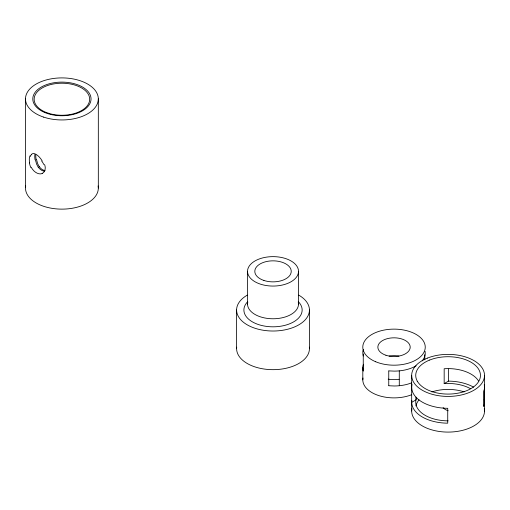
<?xml version="1.0" encoding="UTF-8"?>
<svg xmlns="http://www.w3.org/2000/svg" width="510" height="510" viewBox="0 0 510 510"><rect width="100%" height="100%" fill="white"/><g stroke="black" fill="none" stroke-linecap="round" stroke-linejoin="round"><path stroke-width="0.76" d="M362.808 379.861L362.808 367.78A31.218 18.022 0 0 1 363.477 364.236M411.678 410.983L411.678 375.309M484.5 375.487L484.5 411.162M362.808 367.78L363.216 370.891M484.245 389.78L483.729 391.591L483.729 406.457L484.245 404.647L484.245 389.78A36.408 21.018 0 0 0 484.226 384.706M412.016 384.451L411.94 384.795A36.408 21.018 0 0 0 413.502 393.854L414.624 395.569A36.408 21.018 0 0 0 433.755 406.61L436.726 407.26A36.408 21.018 0 0 0 447.729 408.312L447.729 423.172A36.408 21.018 0 0 1 436.726 422.127L433.755 421.477A36.408 21.018 0 0 1 414.624 410.429L413.502 408.714A36.408 21.018 0 0 1 411.819 400.325M416.721 397.564L416.632 397.762A32.366 18.685 0 0 0 416.364 405.852L417.046 407.433A32.366 18.685 0 0 0 438.951 420.081L441.685 420.469A32.366 18.685 0 0 0 448.131 420.839M417.199 381.722L417.416 381.333M411.685 402.364L415.962 399.891L415.962 397.105M478.527 380.938A32.366 18.685 0 0 0 457.234 369.367L454.493 368.972A32.366 18.685 0 0 0 444.172 368.743L444.172 383.609L448.456 381.136A36.408 21.018 0 0 1 459.459 382.181L462.43 382.831A36.408 21.018 0 0 1 473.586 387.147M399.285 370.872L399.285 385.732M388.964 370.891L394.351 371.127A31.218 18.022 0 0 0 416.103 365.848M388.926 385.751L394.351 385.993A31.218 18.022 0 0 0 411.666 382.838M448.169 410.786L446.499 410.104A14.452 8.345 0 0 1 444.624 409.02L443.12 407.719M38.263 167.337L36.586 164.08L35.458 159.942M39.238 166.77L37.587 163.506L36.49 159.35M363.216 356.025L362.808 352.914A31.218 18.022 0 0 1 363.477 349.375M425.091 351.313L425.244 353.22A31.218 18.022 0 0 1 422.216 360.85M448.456 369.055L448.456 381.136M424.798 354.705L424.798 359.862M388.754 370.872L388.754 385.732M363.254 350.058L363.254 351.626M363.254 353.972L363.254 371.012M309.43 309.997L309.43 348.642M298.509 271.352A25.487 14.713 0 0 1 260.278 284.095A25.487 14.713 0 0 1 260.278 258.608A25.487 14.713 0 0 1 298.509 271.352L298.509 304.049M247.535 271.352L247.535 304.049M236.614 309.997L236.614 348.642M98.322 98.851L98.322 188.037M25.513 98.436L25.513 187.623M411.717 394.708A31.218 18.022 0 0 1 378.082 395.358A31.218 18.022 0 0 1 362.973 377.999M389.117 356.088A16.18 9.346 0 0 1 398.935 356.088M399.062 379.274A20.228 11.679 0 0 1 388.18 379.147M484.226 399.572A36.408 21.018 0 0 1 484.245 404.647M444.172 383.609A32.366 18.685 0 0 1 454.493 383.839L457.234 384.228A32.366 18.685 0 0 1 470.494 388.671M415.943 405.934A32.366 18.685 0 0 1 419.035 399.865M431.906 391.916A32.366 18.685 0 0 1 464.145 391.878M484.264 408.695A36.408 21.018 0 0 1 448.041 432.091A36.408 21.018 0 0 1 411.927 408.637M298.248 301.958A25.487 14.713 0 0 1 273.022 318.769A25.487 14.713 0 0 1 247.796 301.958M309.34 347.144A36.408 21.018 0 0 1 273.022 369.667A36.408 21.018 0 0 1 236.704 347.144M298.764 295.131A36.408 21.018 0 0 1 298.764 324.864A36.408 21.018 0 0 1 247.273 324.864A36.408 21.018 0 0 1 247.273 295.131M298.586 301.939A29.127 16.817 0 0 1 273.022 326.814A29.127 16.817 0 0 1 247.458 301.939M45.071 170.55A10.385 7.656 77.9 0 1 39.321 166.674M36.076 159.184A10.27 3.729 75.2 0 1 35.802 154.989M98.124 185.94A36.408 21.018 0 0 1 61.908 209.132A36.408 21.018 0 0 1 25.698 185.94M44.542 164.418A10.576 7.688 41.5 0 1 44.14 171.66M44.211 171.73A11.054 7.797 48.8 0 1 42.164 173.381M42.253 173.547A10.799 7.497 62.5 0 1 31.186 167.197M30.778 167.458A11.054 6.165 70.6 0 1 29.453 162.951M29.644 162.932A10.576 4.564 71.6 0 1 30.052 155.741M30.472 156.385A11.054 4.654 68.8 0 1 31.352 154.67M31.365 154.632A10.799 4.819 58 0 1 42.158 160.867M41.743 161.122A11.054 6.458 49.2 0 1 43.764 164.443M44.497 171.137A10.429 7.631 76.9 0 1 38.346 167.242M35.069 159.789A10.334 3.863 74.6 0 1 34.903 154.402M427.374 358.116L427.208 358.179A36.408 21.018 0 0 0 431.747 394.185A36.408 21.018 0 0 0 484.487 374.786A36.408 21.018 0 0 0 429.885 357.191L427.374 358.116M429.675 360.034L429.528 360.092A32.366 18.685 0 0 0 433.564 392.094A32.366 18.685 0 0 0 480.439 374.856A32.366 18.685 0 0 0 431.906 359.219L429.675 360.034M375.704 361.756A31.218 18.022 0 0 0 425.079 349.018A31.218 18.022 0 0 0 381.289 330.697A31.218 18.022 0 0 0 375.704 361.756M385.936 355.247A16.18 9.346 0 0 0 410.206 347.157A16.18 9.346 0 0 0 385.936 339.067A16.18 9.346 0 0 0 385.936 355.247M263.919 280.455A18.207 10.512 0 0 0 291.229 271.352A18.207 10.512 0 0 0 263.919 262.248A18.207 10.512 0 0 0 263.919 280.455M48.029 113.124A27.77 16.033 0 0 0 89.677 99.24A27.77 16.033 0 0 0 48.029 85.361A27.77 16.033 0 0 0 48.029 113.124M43.707 117.134A36.408 21.018 0 0 0 98.322 98.927A36.408 21.018 0 0 0 43.707 80.72A36.408 21.018 0 0 0 43.707 117.134M44.816 112.544A29.127 16.817 0 0 0 90.882 100.668A29.127 16.817 0 0 0 50.031 83.576A29.127 16.817 0 0 0 44.816 112.544"/></g></svg>
